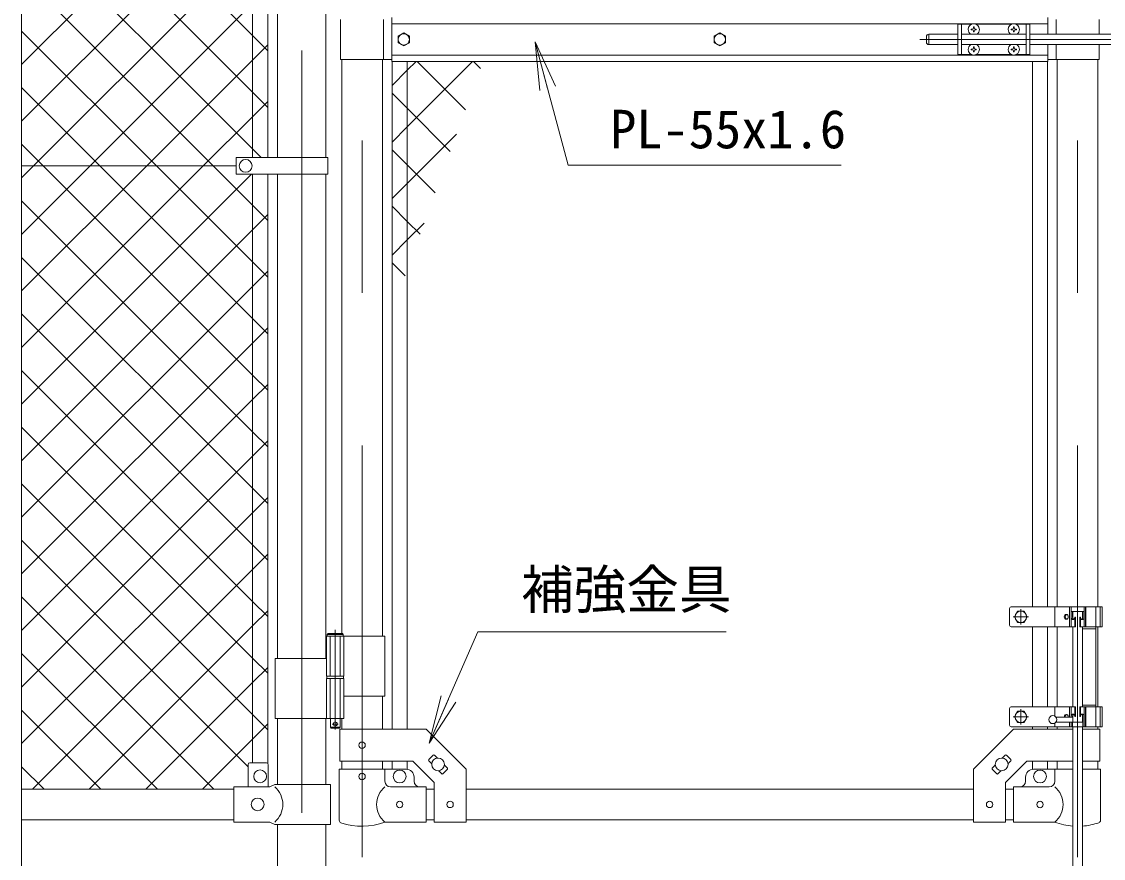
# Model space of a CAD drawing. Units: millimetres, scale not verified. Extents: x -6300 to 6300, y -4455 to 4455.
# Drawn here: x 653 to 2005, y -1154 to -109 of the extents above; entities that cross this region are included whole.
import ezdxf
from ezdxf.enums import TextEntityAlignment as Align

# ---------------------------------------------------------------- set-up
doc = ezdxf.new("R2010")
doc.units = ezdxf.units.MM
doc.header["$LTSCALE"] = 30
for name, pattern in [('DASHED', [7.5, 6, -1.5]), ('USER1', [50.8, 31.75, -6.35, 6.35, -6.35]), ('USER2', [0.375, 0.25, -0.125])]:
    doc.linetypes.add(name, pattern=pattern)
for name, color, linetype, lineweight in [('0-0_D-BMK', 2, 'USER1', 13), ('0-1_D-STR1', 1, 'Continuous', 18), ('0-2_D-STR3', 3, 'Continuous', 13), ('0-6_D-STR-DIM', 7, 'Continuous', 9), ('0-7_0', 7, 'Continuous', 9), ('0-8_D-STR-TXT', 7, 'Continuous', 9), ('0-A_D-STR2', 7, 'Continuous', 9)]:
    doc.layers.add(name, color=color, linetype=linetype, lineweight=lineweight)
doc.styles.add('ＭＳ ゴシック', font='')
doc.styles.get('ＭＳ ゴシック').set_extended_font_data('MS Gothic')

# ---------------------------------------------------------------- blocks, each defined once
blk = doc.blocks.new('_Open')
at = {"layer": '0-7_0'}
blk.add_line((-30, 5), (0, 0), dxfattribs=at)
blk.add_lwpolyline([(-30, -5), (0, 0), (-30, 0)], dxfattribs=at)

msp = doc.modelspace()

# ---------------------------------------------------------------- linework, layer by layer
at = {"layer": '0-0_D-BMK'}
for p, q in [((1003.09, 1379.08), (1003.09, -1516.74)), ((1078.49, 885.57), (1078.49, -1152.82)), ((1972.69, 885.57), (1972.69, -1152.82)), ((1775.62, -131.16), (2400.07, -131.16)), ((1901.69, -843.16), (1901.69, -862.16)), ((1972.69, -846.16), (1972.69, -1152.82)), ((1911.19, -852.66), (1892.19, -852.66)), ((1044.93, -868.74), (1044.93, -993.63)), ((1901.69, -968.16), (1901.69, -987.16)), ((1048.56, -986.66), (1041.3, -986.66)), ((1911.19, -977.66), (1892.19, -977.66))]:
    msp.add_line(p, q, dxfattribs=at)
at = {"layer": '0-1_D-STR1'}
for p, q in [((972.84, 516.34), (972.84, -278.66)), ((1033.34, 516.34), (1033.34, -278.66)), ((1053.09, -156.16), (1053.09, -873.66)), ((1103.89, -156.16), (1103.89, -876.66)), ((1947.29, -156.16), (1947.29, -840.16)), ((1998.09, -156.16), (1998.09, -840.16)), ((972.84, -299.66), (972.84, -904.66)), ((972.84, -299.66), (972.84, -904.66)), ((1033.34, -299.66), (1033.34, -904.66)), ((1033.34, -299.66), (1033.34, -904.66)), ((1947.29, -865.16), (1947.29, -965.16)), ((1998.09, -865.16), (1998.09, -965.16)), ((1103.89, -951.66), (1103.89, -993.11)), ((972.84, -979.66), (972.84, -1062.06)), ((972.84, -979.66), (972.84, -1062.06)), ((1033.34, -979.66), (1033.34, -1062.06)), ((1033.34, -979.66), (1033.34, -1062.06)), ((1053.09, -979.66), (1053.09, -993.11)), ((1947.29, -990.16), (1947.29, -993.11)), ((1998.09, -990.16), (1998.09, -993.11)), ((1053.09, -1033.11), (1053.09, -1043.16)), ((1103.89, -1033.11), (1103.89, -1043.16)), ((1947.29, -1033.11), (1947.29, -1043.16)), ((1998.09, -1033.11), (1998.09, -1043.16)), ((918.09, -1068.16), (653.09, -1068.16)), ((1158.49, -1068.16), (1168.49, -1068.16)), ((1208.49, -1068.16), (1842.69, -1068.16)), ((1882.69, -1068.16), (1892.69, -1068.16)), ((918.09, -1106.16), (653.09, -1106.16)), ((1158.49, -1106.16), (1168.49, -1106.16)), ((1208.49, -1106.16), (1842.69, -1106.16)), ((1882.69, -1106.16), (1892.69, -1106.16)), ((972.84, -1112.06), (972.84, -1506.16)), ((1033.34, -1112.06), (1033.34, -1506.16))]:
    msp.add_line(p, q, dxfattribs=at)
at = {"layer": '0-2_D-STR3'}
for p, q in [((941.59, 516.34), (941.59, -278.66)), ((960.59, 516.34), (960.59, -278.66)), ((1051.49, -106.16), (1051.49, -156.16)), ((1105.49, -106.16), (1105.49, -156.16)), ((1115.59, -158.66), (1115.59, -103.66)), ((1935.59, -124.66), (1935.59, -103.66)), ((1945.69, -106.16), (1945.69, -124.66)), ((1999.69, -106.16), (1999.69, -124.66)), ((1935.59, -111.66), (1115.59, -111.66)), ((1822.94, -112.16), (1822.94, -150.16)), ((1840.34, -112.16), (1822.94, -112.16)), ((1827.44, -112.16), (1827.44, -150.16)), ((1839.79, -119.06), (1839.79, -118.66)), ((1841.09, -119.08), (1839.79, -119.06)), ((1842.54, -115.51), (1842.52, -116.81)), ((1842.54, -121.81), (1842.52, -120.51)), ((1843.33, -115.51), (1842.54, -115.51)), ((1843.33, -115.51), (1843.36, -116.81)), ((1843.33, -121.81), (1843.36, -120.51)), ((1844.79, -118.24), (1846.09, -118.27)), ((1890.34, -112.16), (1845.54, -112.16)), ((1846.09, -118.27), (1846.09, -118.66)), ((1891.09, -118.24), (1889.79, -118.27)), ((1889.79, -118.27), (1889.79, -118.66)), ((1892.54, -115.51), (1892.52, -116.81)), ((1892.54, -121.81), (1892.52, -120.51)), ((1893.33, -115.51), (1892.54, -115.51)), ((1893.33, -115.51), (1893.36, -116.81)), ((1893.33, -121.81), (1893.36, -120.51)), ((1894.79, -119.08), (1896.09, -119.06)), ((1912.94, -112.16), (1895.54, -112.16)), ((1896.09, -119.06), (1896.09, -118.66)), ((1908.44, -112.16), (1908.44, -150.16)), ((1912.94, -112.16), (1912.94, -150.16)), ((1783.74, -127.66), (1783.74, -134.66)), ((1798.19, -124.66), (1786.74, -124.66)), ((1786.74, -124.66), (1786.74, -137.66)), ((1798.03, -124.66), (1822.94, -124.66)), ((1827.44, -124.66), (1908.44, -124.66)), ((1843.33, -121.81), (1842.54, -121.81)), ((1893.33, -121.81), (1892.54, -121.81)), ((1912.94, -124.66), (2093.74, -124.66)), ((1798.19, -137.66), (1786.74, -137.66)), ((1798.03, -137.66), (1822.94, -137.66)), ((1827.44, -137.66), (1908.44, -137.66)), ((1839.79, -144.06), (1839.79, -143.66)), ((1841.09, -144.08), (1839.79, -144.06)), ((1842.54, -140.51), (1842.52, -141.81)), ((1842.54, -146.81), (1842.52, -145.51)), ((1843.33, -140.51), (1842.54, -140.51)), ((1843.33, -146.81), (1842.54, -146.81)), ((1843.33, -140.51), (1843.36, -141.81)), ((1843.33, -146.81), (1843.36, -145.51)), ((1844.79, -143.24), (1846.09, -143.27)), ((1844.79, -144.08), (1846.09, -144.06)), ((1846.09, -143.27), (1846.09, -143.66)), ((1846.09, -144.06), (1846.09, -143.66)), ((1891.09, -143.24), (1889.79, -143.27)), ((1889.79, -143.27), (1889.79, -143.66)), ((1892.54, -140.51), (1892.52, -141.81)), ((1892.54, -146.81), (1892.52, -145.51)), ((1893.33, -140.51), (1892.54, -140.51)), ((1893.33, -146.81), (1892.54, -146.81)), ((1893.33, -140.51), (1893.36, -141.81)), ((1893.33, -146.81), (1893.36, -145.51)), ((1894.79, -143.24), (1896.09, -143.27)), ((1894.79, -144.08), (1896.09, -144.06)), ((1896.09, -143.27), (1896.09, -143.66)), ((1896.09, -144.06), (1896.09, -143.66)), ((1912.94, -137.66), (2093.74, -137.66)), ((1935.59, -158.66), (1935.59, -137.66)), ((1945.69, -137.66), (1945.69, -156.16)), ((1999.69, -137.66), (1999.69, -156.16)), ((1051.49, -156.16), (1115.59, -156.16)), ((1935.59, -150.66), (1115.59, -150.66)), ((1935.59, -158.66), (1115.59, -158.66)), ((1115.99, -158.66), (1115.99, -993.11)), ((1134.99, -158.66), (1134.99, -993.11)), ((1840.34, -150.16), (1822.94, -150.16)), ((1890.34, -150.16), (1845.54, -150.16)), ((1912.94, -150.16), (1895.54, -150.16)), ((1916.19, -158.66), (1916.19, -840.16)), ((1935.19, -158.66), (1935.19, -840.16)), ((1999.69, -156.16), (1935.59, -156.16)), ((921.09, -278.66), (921.09, -299.66)), ((1035.89, -278.66), (921.09, -278.66)), ((1035.89, -278.66), (1035.89, -299.66)), ((653.09, -289.16), (921.09, -289.16)), ((1035.89, -299.66), (921.09, -299.66)), ((941.59, -1035.06), (941.59, -299.66)), ((960.59, -1035.74), (960.59, -299.66)), ((1887.69, -842.16), (1887.69, -863.16)), ((2003.29, -840.16), (1889.69, -840.16)), ((1944.39, -840.16), (1944.39, -865.16)), ((1962.69, -840.16), (1962.69, -865.16)), ((1964.59, -840.16), (1964.59, -865.16)), ((1980.79, -846.16), (1964.59, -846.16)), ((1966.19, -853.16), (1966.19, -846.16)), ((1966.69, -846.16), (1966.69, -855.18)), ((1978.69, -846.16), (1978.69, -855.18)), ((1979.19, -846.16), (1979.19, -853.16)), ((1980.79, -840.16), (1980.79, -865.16)), ((1982.69, -840.16), (1982.69, -865.16)), ((1982.92, -840.16), (1982.92, -865.16)), ((1995.39, -840.16), (1995.39, -990.16)), ((2000.99, -840.16), (2000.99, -865.16)), ((2003.29, -840.16), (2003.29, -865.16)), ((1969.19, -853.16), (1969.19, -865.16)), ((1969.19, -853.16), (1969.88, -853.16)), ((1969.88, -853.16), (1969.88, -865.16)), ((1975.5, -853.16), (1975.5, -865.16)), ((1976.19, -853.16), (1975.5, -853.16)), ((1976.19, -853.16), (1976.19, -865.16)), ((1034.13, -876.66), (1034.13, -926.66)), ((1107.04, -876.66), (1034.13, -876.66)), ((1034.93, -874.66), (1035.93, -873.66)), ((1034.93, -874.66), (1034.93, -876.66)), ((1034.93, -874.66), (1054.93, -874.66)), ((1053.93, -873.66), (1035.93, -873.66)), ((1055.73, -876.66), (1055.73, -926.66)), ((1107.04, -876.66), (1107.04, -951.66)), ((1969.88, -865.16), (1889.69, -865.16)), ((1916.19, -865.16), (1916.19, -965.16)), ((1935.19, -865.16), (1935.19, -965.16)), ((1966.69, -865.16), (1966.69, -965.16)), ((2003.29, -865.16), (1975.5, -865.16)), ((1978.69, -865.16), (1978.69, -965.16)), ((1995.39, -867.46), (1978.69, -867.46)), ((1034.13, -904.66), (969.79, -904.66)), ((969.79, -904.66), (969.79, -979.66)), ((1055.73, -926.66), (1034.13, -926.66)), ((1055.73, -929.66), (1034.13, -929.66)), ((1034.13, -929.66), (1034.13, -979.66)), ((1034.43, -926.66), (1034.43, -929.66)), ((1055.43, -929.66), (1034.43, -929.66)), ((1055.43, -926.66), (1055.43, -929.66)), ((1055.73, -929.66), (1055.73, -979.66)), ((1107.04, -951.66), (1055.84, -951.66)), ((1887.69, -967.16), (1887.69, -988.16)), ((1969.88, -965.16), (1889.69, -965.16)), ((1944.39, -965.16), (1944.39, -976.95)), ((1962.69, -978.16), (1962.69, -965.16)), ((1964.59, -978.16), (1964.59, -965.16)), ((1969.19, -977.16), (1969.19, -965.16)), ((1969.88, -977.16), (1969.88, -965.16)), ((2003.29, -965.16), (1975.5, -965.16)), ((1975.5, -977.16), (1975.5, -965.16)), ((1976.19, -977.16), (1976.19, -965.16)), ((1995.39, -962.86), (1978.69, -962.86)), ((1980.79, -990.16), (1980.79, -965.16)), ((1982.69, -990.16), (1982.69, -965.16)), ((1982.92, -965.16), (1982.92, -990.16)), ((2000.99, -965.16), (2000.99, -990.16)), ((2003.29, -965.16), (2003.29, -990.16)), ((1055.73, -979.66), (969.79, -979.66)), ((1050.93, -979.66), (1050.93, -990.66)), ((1944.39, -985.37), (1944.39, -990.16)), ((1966.69, -978.16), (1945.69, -978.16)), ((1966.69, -984.16), (1945.69, -984.16)), ((1962.69, -990.16), (1962.69, -984.16)), ((1966.69, -984.16), (1964.59, -984.16)), ((1964.59, -990.16), (1964.59, -984.16)), ((1964.59, -984.16), (1979.19, -984.16)), ((1966.19, -977.16), (1966.19, -978.16)), ((1966.19, -984.16), (1966.19, -990.16)), ((1966.69, -975.15), (1966.69, -984.16)), ((1969.19, -977.16), (1969.88, -977.16)), ((1976.19, -977.16), (1975.5, -977.16)), ((1978.69, -975.15), (1978.69, -984.16)), ((1979.19, -990.16), (1979.19, -977.16)), ((1039.93, -991.66), (1038.93, -990.66)), ((1049.93, -991.66), (1039.93, -991.66)), ((1049.93, -991.66), (1050.93, -990.66)), ((1050.79, -1033.11), (1050.79, -993.11)), ((2003.29, -990.16), (1889.69, -990.16)), ((1916.19, -990.16), (1916.19, -993.11)), ((1935.19, -990.16), (1935.19, -993.11)), ((1966.69, -990.16), (1966.69, -1239.16)), ((1978.69, -990.16), (1978.69, -1239.16)), ((2000.39, -993.11), (1978.69, -993.11)), ((2000.39, -1033.11), (2000.39, -993.11)), ((1161.82, -1031.1), (1167.48, -1025.44)), ((1168.89, -1025.44), (1172.61, -1029.16)), ((1882.29, -1025.44), (1878.57, -1029.16)), ((1889.36, -1031.1), (1883.7, -1025.44)), ((936.09, -1037.06), (936.09, -1065.06)), ((959.09, -1035.06), (938.09, -1035.06)), ((961.09, -1037.06), (961.09, -1065.06)), ((1050.79, -1033.11), (1141.92, -1033.11)), ((1115.99, -1033.11), (1115.99, -1043.16)), ((1134.99, -1033.11), (1134.99, -1043.16)), ((1141.92, -1033.11), (1168.49, -1059.68)), ((1161.82, -1032.52), (1165.54, -1036.23)), ((1181.44, -1037.99), (1185.16, -1041.71)), ((1869.74, -1037.99), (1866.02, -1041.71)), ((1909.26, -1033.11), (1882.69, -1059.68)), ((1889.36, -1032.52), (1885.64, -1036.23)), ((1966.69, -1033.11), (1909.26, -1033.11)), ((1916.19, -1033.11), (1916.19, -1043.16)), ((1935.19, -1033.11), (1935.19, -1043.16)), ((2000.39, -1033.11), (1978.69, -1033.11)), ((1049.94, -1043.16), (1107.04, -1043.16)), ((1049.94, -1043.16), (1049.94, -1106.85)), ((1107.04, -1043.16), (1107.04, -1058.16)), ((1107.04, -1043.16), (1133.49, -1043.16)), ((1143.49, -1058.16), (1143.49, -1053.16)), ((1174.37, -1045.06), (1178.09, -1048.78)), ((1179.5, -1048.78), (1185.16, -1043.12)), ((1208.49, -1109.36), (1208.49, -1043.11)), ((1842.69, -1109.36), (1842.69, -1043.11)), ((1871.68, -1048.78), (1866.02, -1043.12)), ((1876.81, -1045.06), (1873.09, -1048.78)), ((1907.69, -1058.16), (1907.69, -1053.16)), ((1944.14, -1043.16), (1944.14, -1058.16)), ((2001.24, -1043.16), (1978.69, -1043.16)), ((2001.24, -1043.16), (2001.24, -1106.85)), ((963.29, -1065.06), (918.09, -1065.06)), ((918.09, -1109.06), (918.09, -1065.06)), ((963.29, -1065.06), (969.29, -1062.06)), ((1039.19, -1062.06), (969.29, -1062.06)), ((1039.19, -1062.06), (1039.19, -1112.06)), ((1158.49, -1065.16), (1114.04, -1065.16)), ((1158.49, -1109.16), (1158.49, -1065.16)), ((1168.49, -1109.36), (1168.49, -1059.68)), ((1882.69, -1109.36), (1882.69, -1059.68)), ((1892.69, -1065.16), (1937.14, -1065.16)), ((1892.69, -1109.16), (1892.69, -1065.16)), ((963.29, -1109.06), (918.09, -1109.06)), ((963.29, -1109.06), (969.29, -1112.06)), ((1039.19, -1112.06), (969.29, -1112.06)), ((1158.49, -1109.16), (1107.04, -1109.16)), ((1168.49, -1109.36), (1208.49, -1109.36)), ((1882.69, -1109.36), (1842.69, -1109.36)), ((1892.69, -1109.16), (1944.14, -1109.16))]:
    msp.add_line(p, q, dxfattribs=at)
at = {"layer": '0-2_D-STR3', "linetype": 'DASHED'}
for p, q in [((1038.63, -876.66), (1038.63, -926.66)), ((1051.23, -876.66), (1051.23, -926.66)), ((1038.63, -929.66), (1038.63, -979.66)), ((1051.23, -929.66), (1051.23, -979.66))]:
    msp.add_line(p, q, dxfattribs=at)
at = {"layer": '0-2_D-STR3', "linetype": 'USER2'}
msp.add_line((1982.92, -865.16), (1996.92, -865.16), dxfattribs=at)
at = {"layer": '0-2_D-STR3'}
for points in [[(1841.09, -118.24), (1839.79, -118.27), (1839.79, -118.66)], [(1844.79, -119.08), (1846.09, -119.06), (1846.09, -118.66)], [(1891.09, -119.08), (1889.79, -119.06), (1889.79, -118.66)], [(1894.79, -118.24), (1896.09, -118.27), (1896.09, -118.66)], [(1841.09, -143.24), (1839.79, -143.27), (1839.79, -143.66)], [(1891.09, -144.08), (1889.79, -144.06), (1889.79, -143.66)], [(1053.93, -873.66), (1054.93, -874.66), (1054.93, -876.66)], [(1038.93, -979.66), (1038.93, -990.66), (1050.93, -990.66)], [(1050.79, -993.11), (1158.49, -993.11), (1208.49, -1043.11)], [(1966.69, -993.11), (1892.69, -993.11), (1842.69, -1043.11)], [(1966.69, -1043.16), (1944.14, -1043.16), (1917.69, -1043.16)]]:
    msp.add_lwpolyline(points, dxfattribs=at)
for points in [[(1130.59, -123.06), (1137.6, -127.11), (1137.6, -135.21), (1130.59, -139.26), (1123.57, -135.21), (1123.57, -127.11)], [(1525.59, -123.06), (1532.6, -127.11), (1532.6, -135.21), (1525.59, -139.26), (1518.57, -135.21), (1518.57, -127.11)], [(1905.74, -845.65), (1909.79, -852.66), (1905.74, -859.68), (1897.64, -859.68), (1893.59, -852.66), (1897.64, -845.65)], [(1905.74, -970.65), (1909.79, -977.66), (1905.74, -984.68), (1897.64, -984.68), (1893.59, -977.66), (1897.64, -970.65)]]:
    msp.add_lwpolyline(points, close=True, dxfattribs=at)
for centre, radius in [((1130.59, -131.16), 7.03), ((1525.59, -131.16), 7.03), ((933.09, -289.16), 8), ((1901.69, -852.66), 7.03), ((1901.69, -977.66), 7.03), ((1044.93, -986.66), 2.5), ((1941.69, -981.16), 5), ((1078.49, -1013.11), 4), ((1173.49, -1037.11), 8), ((1877.69, -1037.11), 8), ((951.09, -1052.06), 8), ((1078.49, -1052.16), 4), ((1125.49, -1052.16), 8), ((1925.69, -1052.16), 8), ((948.09, -1087.06), 8), ((1125.49, -1087.16), 4), ((1188.49, -1087.11), 4), ((1862.69, -1087.11), 4), ((1925.69, -1087.16), 4)]:
    msp.add_circle(centre, radius, dxfattribs=at)
for centre, radius, start, end in [((1842.94, -118.66), 7, 0, 180), ((1842.94, -118.66), 7, 180, 238.99728), ((1841.03, -116.76), 1.49, 270, 0), ((1841.03, -120.57), 1.49, 0, 90), ((1844.84, -116.76), 1.49, 180, 270), ((1844.84, -120.57), 1.49, 90, 180), ((1842.94, -118.66), 7, 301.00272, 0), ((1892.94, -118.66), 7, 0, 180), ((1892.94, -118.66), 7, 180, 238.99728), ((1891.03, -116.76), 1.49, 270, 0), ((1891.03, -120.57), 1.49, 0, 90), ((1894.84, -116.76), 1.49, 180, 270), ((1894.84, -120.57), 1.49, 90, 180), ((1892.94, -118.66), 7, 301.00272, 0), ((1786.74, -127.66), 3, 90, 180), ((1786.74, -134.66), 3, 180, 270), ((1842.94, -143.66), 7, 121.00272, 180), ((1842.94, -143.66), 7, 180, 0), ((1841.03, -141.76), 1.49, 270, 0), ((1841.03, -145.57), 1.49, 0, 90), ((1844.84, -141.76), 1.49, 180, 270), ((1844.84, -145.57), 1.49, 90, 180), ((1842.94, -143.66), 7, 0, 58.99728), ((1892.94, -143.66), 7, 121.00272, 180), ((1892.94, -143.66), 7, 180, 0), ((1891.03, -141.76), 1.49, 270, 0), ((1891.03, -145.57), 1.49, 0, 90), ((1894.84, -141.76), 1.49, 180, 270), ((1894.84, -145.57), 1.49, 90, 180), ((1892.94, -143.66), 7, 0, 58.99728), ((1889.69, -842.16), 2, 90, 180), ((1889.69, -863.16), 2, 180, 270), ((1889.69, -967.16), 2, 90, 180), ((1889.69, -988.16), 2, 180, 270), ((1168.19, -1026.15), 1, 45, 135), ((1882.99, -1026.15), 1, 45, 135), ((938.09, -1037.06), 2, 90, 180), ((959.09, -1037.06), 2, 0, 90), ((1162.53, -1031.81), 1, 135, 225), ((1888.65, -1031.81), 1, 315, 45), ((1133.49, -1053.16), 10, 0, 90), ((1178.79, -1048.07), 1, 225, 315), ((1184.45, -1042.41), 1, 315, 45), ((1866.73, -1042.41), 1, 135, 225), ((1872.39, -1048.07), 1, 225, 315), ((1917.69, -1053.16), 10, 90, 180), ((950.7, -1087.06), 28.8, 310.19176, 49.80824), ((1125.24, -1087.16), 28.55, 129.59418, 230.40582), ((1114.04, -1058.16), 7, 180, 270), ((1150.49, -1058.16), 7, 180, 270), ((1900.69, -1058.16), 7, 270, 0), ((1937.14, -1058.16), 7, 270, 0), ((1925.94, -1087.16), 28.55, 309.59418, 50.40582), ((1053.24, -1106.85), 3.3, 180, 250.77949), ((1997.94, -1106.85), 3.3, 289.22051, 0), ((1078.49, -1034.43), 80, 250.77949, 290.9084), ((1972.69, -1034.43), 80, 249.0916, 265.69878), ((1972.69, -1034.43), 80, 274.30122, 289.22051)]:
    msp.add_arc(centre, radius, start, end, dxfattribs=at)
msp.add_ellipse((1958.54, -852.66), major_axis=(0, 3), ratio=0.839449, dxfattribs=at)
for centre, major_axis, ratio, start_param, end_param in [((1959.7, -852.66), (0, -3), 0.839449, 3.3733968, 6.0513812), ((1966.89, -853.12), (0, -3), 0.766727, 4.7027468, 7.8414058), ((1968.03, -853.12), (0, -3), 0.615242, 4.7027468, 6.0032469), ((1978.49, -853.12), (0, -3), 0.766727, 4.7249648, 7.8636238), ((1977.34, -853.12), (0, -3), 0.615242, 0.2799384, 1.5804385), ((1958.54, -977.66), (0, -3), 0.839449, 1.4033482, 4.8798371), ((1959.7, -977.66), (0, -3), 0.839449, 3.3733968, 4.8798371), ((1966.89, -977.2), (0, 3), 0.766727, 4.7249648, 7.8636238), ((1968.03, -977.2), (0, 3), 0.615242, 0.2799384, 1.5804385), ((1978.49, -977.2), (0, 3), 0.766727, 4.7027468, 7.8414058), ((1977.34, -977.2), (0, 3), 0.615242, 4.7027468, 6.0032469)]:
    msp.add_ellipse(centre, major_axis=major_axis, ratio=ratio, start_param=start_param, end_param=end_param, dxfattribs=at)
at = {"layer": '0-6_D-STR-DIM'}
msp.add_line((653.09, -1249.16), (653.09, 93.19), dxfattribs=at)
at = {"layer": '0-8_D-STR-TXT'}
for points in [[(1677.23, -288.42), (1335.95, -288.42), (1295.43, -136.27)], [(1533.39, -871.57), (1223.33, -871.57), (1163.3, -1008.53)]]:
    msp.add_lwpolyline(points, dxfattribs=at)
at = {"layer": '0-A_D-STR2'}
for p, q in [((653.09, -162.62), (941.59, 125.88)), ((653.09, -233.33), (941.59, 55.17)), ((667.97, -289.16), (941.59, -15.54)), ((892.29, -289.16), (653.09, -49.96)), ((738.68, -289.16), (941.59, -86.26)), ((821.58, -289.16), (653.09, -120.67)), ((941.59, -156.97), (960.59, -137.97)), ((809.39, -289.16), (941.59, -156.97)), ((1207.66, -219.16), (1147.16, -158.66)), ((1226.53, -167.32), (1217.87, -158.66)), ((750.87, -289.16), (653.09, -191.38)), ((1134.99, -217.2), (1115.99, -198.2)), ((941.59, -227.68), (960.59, -208.68)), ((880.1, -289.16), (941.59, -227.68)), ((1188.79, -271.01), (1134.99, -217.2)), ((1134.99, -311.05), (1196.66, -249.37)), ((680.16, -289.16), (653.09, -262.1)), ((1134.99, -287.92), (1115.99, -268.92)), ((653.09, -304.04), (667.97, -289.16)), ((653.09, -374.76), (738.68, -289.16)), ((653.09, -445.47), (809.39, -289.16)), ((653.09, -516.18), (880.1, -289.16)), ((941.59, -550.6), (680.16, -289.16)), ((941.59, -479.88), (750.87, -289.16)), ((941.59, -409.17), (821.58, -289.16)), ((941.59, -338.46), (892.29, -289.16)), ((1169.92, -322.85), (1134.99, -287.92)), ((653.09, -586.89), (940.32, -299.66)), ((1115.99, -330.05), (1134.99, -311.05)), ((941.59, -621.31), (653.09, -332.81)), ((960.59, -357.46), (941.59, -338.46)), ((941.59, -369.1), (960.59, -350.1)), ((1134.99, -358.63), (1115.99, -339.63)), ((1151.05, -374.69), (1134.99, -358.63)), ((1134.99, -381.76), (1156.2, -360.55)), ((653.09, -657.6), (941.59, -369.1)), ((1115.99, -400.76), (1134.99, -381.76)), ((941.59, -692.02), (653.09, -403.52)), ((960.59, -428.17), (941.59, -409.17)), ((1132.18, -426.53), (1115.99, -410.34)), ((941.59, -439.81), (960.59, -420.81)), ((653.09, -728.31), (941.59, -439.81)), ((941.59, -762.73), (653.09, -474.23)), ((960.59, -498.88), (941.59, -479.88)), ((941.59, -510.52), (960.59, -491.52)), ((653.09, -799.02), (941.59, -510.52)), ((941.59, -833.44), (653.09, -544.94)), ((960.59, -569.6), (941.59, -550.6)), ((941.59, -581.23), (960.59, -562.23)), ((653.09, -869.73), (941.59, -581.23)), ((941.59, -904.15), (653.09, -615.65)), ((960.59, -640.31), (941.59, -621.31)), ((941.59, -651.94), (960.59, -632.94)), ((653.09, -940.44), (941.59, -651.94)), ((941.59, -974.86), (653.09, -686.36)), ((960.59, -711.02), (941.59, -692.02)), ((941.59, -722.65), (960.59, -703.65)), ((653.09, -1011.15), (941.59, -722.65)), ((936.09, -1040.07), (653.09, -757.07)), ((960.59, -781.73), (941.59, -762.73)), ((941.59, -793.36), (960.59, -774.36)), ((666.79, -1068.16), (941.59, -793.36)), ((893.47, -1068.16), (653.09, -827.78)), ((960.59, -852.44), (941.59, -833.44)), ((941.59, -864.07), (960.59, -845.07)), ((737.5, -1068.16), (941.59, -864.07)), ((822.76, -1068.16), (653.09, -898.49)), ((960.59, -923.15), (941.59, -904.15)), ((941.59, -934.78), (960.59, -915.78)), ((808.21, -1068.16), (941.59, -934.78)), ((752.05, -1068.16), (653.09, -969.2)), ((960.59, -993.86), (941.59, -974.86)), ((941.59, -1005.49), (960.59, -986.49)), ((878.92, -1068.16), (941.59, -1005.49)), ((681.34, -1068.16), (653.09, -1039.91))]:
    msp.add_line(p, q, dxfattribs=at)
for points in [[(960.59, -145.33), (941.59, -126.33), (684.86, 130.4)], [(960.59, -216.04), (941.59, -197.04), (653.09, 91.46)], [(952.5, -278.66), (941.59, -267.75), (653.09, 20.75)], [(1115.99, -188.63), (1134.99, -169.63), (1145.96, -158.66)], [(1115.99, -259.34), (1134.99, -240.34), (1216.67, -158.66)]]:
    msp.add_lwpolyline(points, dxfattribs=at)

# ---------------------------------------------------------------- block references
at = {"layer": '0-8_D-STR-TXT', "xscale": 2, "yscale": 2}
for p, rotation in [((1294.92, -134.34), 104.91069), ((1162.5, -1010.37), 246.33058)]:
    msp.add_blockref('_Open', p, dxfattribs=dict(at, rotation=rotation))

# ---------------------------------------------------------------- texts
at = {"layer": '0-8_D-STR-TXT', "style": 'ＭＳ ゴシック'}
for s, p in [('PL-55x1.6', (1388.4, -281.67)), ('補強金具', (1277.3, -856.96))]:
    msp.add_text(s, height=48.17, dxfattribs=at).set_placement(p, align=Align.BOTTOM_LEFT)

doc.saveas('drawing.dxf')
